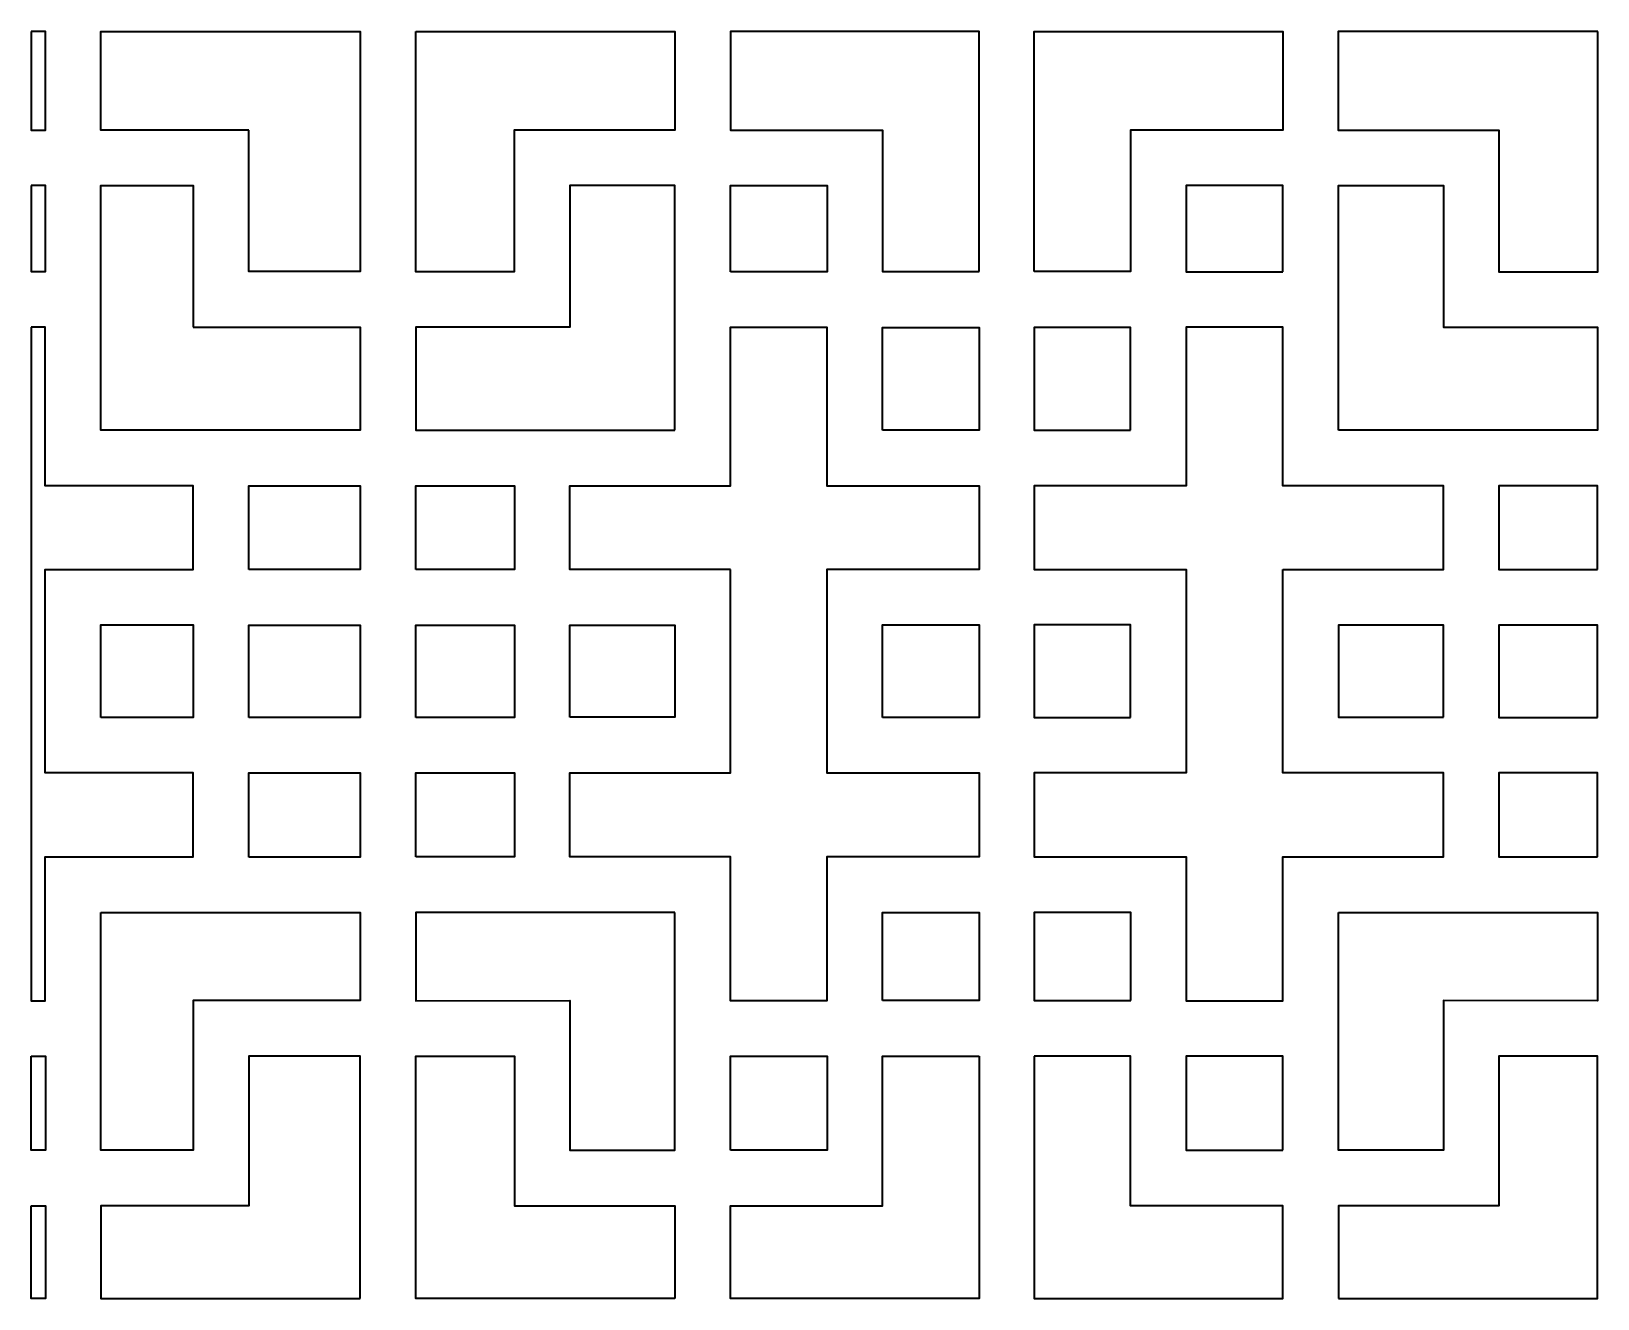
# Model space of a CAD drawing. Header units: centimetres. Extents: x 24 to 482, y -156 to 120.
# Drawn here: x 143.6 to 194.4, y -103.7 to -62.6 of the extents above; entities that cross this region are included whole.
import ezdxf

# ---------------------------------------------------------------- set-up
doc = ezdxf.new("R2010")
doc.units = ezdxf.units.CM
doc.header["$MEASUREMENT"] = 0
doc.layers.add('layer 1', color=7, linetype='Continuous')

msp = doc.modelspace()

# ---------------------------------------------------------------- linework, layer by layer
at = {"layer": 'layer 1', "color": 250, "lineweight": 35}
for points, knots in [([(143.58582, -62.58504), (143.58582, -62.58504), (144.04082, -62.58504), (144.04082, -62.58504), (144.04082, -62.58504), (144.04082, -62.58504), (144.04082, -65.78504), (144.04082, -65.78504), (144.04082, -65.78504), (144.04082, -65.78504), (143.58582, -65.78504), (143.58582, -65.78504), (143.58582, -65.78504), (143.58582, -65.78504), (143.58582, -62.58504), (143.58582, -62.58504)], [0, 0, 0, 0, 0.2, 0.2, 0.2, 0.2, 0.4, 0.4, 0.4, 0.4, 0.6, 0.6, 0.6, 0.6, 1, 1, 1, 1]), ([(150.63582, -65.78504), (150.63582, -65.78504), (150.63332, -70.37254), (150.63332, -70.37254), (150.63332, -70.37254), (150.63332, -70.37254), (154.24332, -70.37254), (154.24332, -70.37254), (154.24332, -70.37254), (154.24332, -70.37254), (154.24332, -62.58504), (154.24332, -62.58504), (154.24332, -62.58504), (154.24332, -62.58504), (145.84082, -62.58504), (145.84082, -62.58504), (145.84082, -62.58504), (145.84082, -62.58504), (145.84082, -65.78504), (145.84082, -65.78504), (145.84082, -65.78504), (145.84082, -65.78504), (150.63582, -65.78504), (150.63582, -65.78504)], [0, 0, 0, 0, 0.14285714, 0.14285714, 0.14285714, 0.14285714, 0.28571429, 0.28571429, 0.28571429, 0.28571429, 0.42857143, 0.42857143, 0.42857143, 0.42857143, 0.57142857, 0.57142857, 0.57142857, 0.57142857, 0.71428571, 0.71428571, 0.71428571, 0.71428571, 1, 1, 1, 1]), ([(156.04582, -62.58504), (156.04582, -62.58504), (156.04582, -70.37504), (156.04582, -70.37504), (156.04582, -70.37504), (156.04582, -70.37504), (159.24331, -70.37504), (159.24331, -70.37504), (159.24331, -70.37504), (159.24331, -70.37504), (159.24331, -65.78504), (159.24331, -65.78504), (159.24331, -65.78504), (159.24331, -65.78504), (164.45082, -65.78504), (164.45082, -65.78504), (164.45082, -65.78504), (164.45082, -65.78504), (164.45082, -62.58504), (164.45082, -62.58504), (164.45082, -62.58504), (164.45082, -62.58504), (156.04582, -62.58504), (156.04582, -62.58504)], [0, 0, 0, 0, 0.14285714, 0.14285714, 0.14285714, 0.14285714, 0.28571429, 0.28571429, 0.28571429, 0.28571429, 0.42857143, 0.42857143, 0.42857143, 0.42857143, 0.57142857, 0.57142857, 0.57142857, 0.57142857, 0.71428571, 0.71428571, 0.71428571, 0.71428571, 1, 1, 1, 1]), ([(174.30832, -70.37254), (174.30832, -70.37254), (171.18332, -70.37254), (171.18332, -70.37254), (171.18332, -70.37254), (171.18332, -70.37254), (171.18332, -65.78254), (171.18332, -65.78254), (171.18332, -65.78254), (171.18332, -65.78254), (166.25082, -65.78254), (166.25082, -65.78254), (166.25082, -65.78254), (166.25082, -65.78254), (166.25082, -62.58504), (166.25082, -62.58504), (166.25082, -62.58504), (166.25082, -62.58504), (174.30832, -62.58504), (174.30832, -62.58504), (174.30832, -62.58504), (174.30832, -62.58504), (174.30832, -70.37254), (174.30832, -70.37254)], [0, 0, 0, 0, 0.14285714, 0.14285714, 0.14285714, 0.14285714, 0.28571429, 0.28571429, 0.28571429, 0.28571429, 0.42857143, 0.42857143, 0.42857143, 0.42857143, 0.57142857, 0.57142857, 0.57142857, 0.57142857, 0.71428571, 0.71428571, 0.71428571, 0.71428571, 1, 1, 1, 1]), ([(176.09832, -70.37254), (176.09832, -70.37254), (179.22332, -70.37254), (179.22332, -70.37254), (179.22332, -70.37254), (179.22332, -70.37254), (179.22332, -65.78254), (179.22332, -65.78254), (179.22332, -65.78254), (179.22332, -65.78254), (184.15582, -65.78254), (184.15582, -65.78254), (184.15582, -65.78254), (184.15582, -65.78254), (184.15582, -62.58504), (184.15582, -62.58504), (184.15582, -62.58504), (184.15582, -62.58504), (176.09832, -62.58504), (176.09832, -62.58504), (176.09832, -62.58504), (176.09832, -62.58504), (176.09832, -70.37254), (176.09832, -70.37254)], [0, 0, 0, 0, 0.14285714, 0.14285714, 0.14285714, 0.14285714, 0.28571429, 0.28571429, 0.28571429, 0.28571429, 0.42857143, 0.42857143, 0.42857143, 0.42857143, 0.57142857, 0.57142857, 0.57142857, 0.57142857, 0.71428571, 0.71428571, 0.71428571, 0.71428571, 1, 1, 1, 1]), ([(194.36332, -62.58504), (194.36332, -62.58504), (194.36332, -70.37504), (194.36332, -70.37504), (194.36332, -70.37504), (194.36332, -70.37504), (191.16332, -70.37504), (191.16332, -70.37504), (191.16332, -70.37504), (191.16332, -70.37504), (191.16332, -65.78504), (191.16332, -65.78504), (191.16332, -65.78504), (191.16332, -65.78504), (185.95582, -65.78504), (185.95582, -65.78504), (185.95582, -65.78504), (185.95582, -65.78504), (185.95582, -62.58504), (185.95582, -62.58504), (185.95582, -62.58504), (185.95582, -62.58504), (194.36332, -62.58504), (194.36332, -62.58504)], [0, 0, 0, 0, 0.14285714, 0.14285714, 0.14285714, 0.14285714, 0.28571429, 0.28571429, 0.28571429, 0.28571429, 0.42857143, 0.42857143, 0.42857143, 0.42857143, 0.57142857, 0.57142857, 0.57142857, 0.57142857, 0.71428571, 0.71428571, 0.71428571, 0.71428571, 1, 1, 1, 1]), ([(143.58582, -67.58504), (143.58582, -67.58504), (144.04082, -67.58504), (144.04082, -67.58504), (144.04082, -67.58504), (144.04082, -67.58504), (144.04082, -70.37254), (144.04082, -70.37254), (144.04082, -70.37254), (144.04082, -70.37254), (143.58582, -70.37254), (143.58582, -70.37254), (143.58582, -70.37254), (143.58582, -70.37254), (143.58582, -67.58504), (143.58582, -67.58504)], [0, 0, 0, 0, 0.2, 0.2, 0.2, 0.2, 0.4, 0.4, 0.4, 0.4, 0.6, 0.6, 0.6, 0.6, 1, 1, 1, 1]), ([(148.83581, -72.17254), (148.83581, -72.17254), (148.83581, -67.58504), (148.83581, -67.58504), (148.83581, -67.58504), (148.83581, -67.58504), (145.84082, -67.58504), (145.84082, -67.58504), (145.84082, -67.58504), (145.84082, -67.58504), (145.84082, -75.51004), (145.84082, -75.51004), (145.84082, -75.51004), (145.84082, -75.51004), (154.24582, -75.51004), (154.24582, -75.51004), (154.24582, -75.51004), (154.24582, -75.51004), (154.24582, -72.17254), (154.24582, -72.17254), (154.24582, -72.17254), (154.24582, -72.17254), (148.83581, -72.17254), (148.83581, -72.17254)], [0, 0, 0, 0, 0.14285714, 0.14285714, 0.14285714, 0.14285714, 0.28571429, 0.28571429, 0.28571429, 0.28571429, 0.42857143, 0.42857143, 0.42857143, 0.42857143, 0.57142857, 0.57142857, 0.57142857, 0.57142857, 0.71428571, 0.71428571, 0.71428571, 0.71428571, 1, 1, 1, 1]), ([(164.44832, -75.51004), (164.44832, -75.51004), (156.04582, -75.51004), (156.04582, -75.51004), (156.04582, -75.51004), (156.04582, -75.51004), (156.04582, -72.17254), (156.04582, -72.17254), (156.04582, -72.17254), (156.04582, -72.17254), (161.04582, -72.17254), (161.04582, -72.17254), (161.04582, -72.17254), (161.04582, -72.17254), (161.04582, -67.58504), (161.04582, -67.58504), (161.04582, -67.58504), (161.04582, -67.58504), (164.44832, -67.58504), (164.44832, -67.58504), (164.44832, -67.58504), (164.44832, -67.58504), (164.44832, -75.51004), (164.44832, -75.51004)], [0, 0, 0, 0, 0.14285714, 0.14285714, 0.14285714, 0.14285714, 0.28571429, 0.28571429, 0.28571429, 0.28571429, 0.42857143, 0.42857143, 0.42857143, 0.42857143, 0.57142857, 0.57142857, 0.57142857, 0.57142857, 0.71428571, 0.71428571, 0.71428571, 0.71428571, 1, 1, 1, 1]), ([(166.25082, -70.37504), (166.25082, -70.37504), (169.38332, -70.37504), (169.38332, -70.37504), (169.38332, -70.37504), (169.38332, -70.37504), (169.38332, -67.58504), (169.38332, -67.58504), (169.38332, -67.58504), (169.38332, -67.58504), (166.25082, -67.58504), (166.25082, -67.58504), (166.25082, -67.58504), (166.25082, -67.58504), (166.25082, -70.37504), (166.25082, -70.37504)], [0, 0, 0, 0, 0.2, 0.2, 0.2, 0.2, 0.4, 0.4, 0.4, 0.4, 0.6, 0.6, 0.6, 0.6, 1, 1, 1, 1]), ([(184.15582, -70.37504), (184.15582, -70.37504), (181.02332, -70.37504), (181.02332, -70.37504), (181.02332, -70.37504), (181.02332, -70.37504), (181.02332, -67.58504), (181.02332, -67.58504), (181.02332, -67.58504), (181.02332, -67.58504), (184.15582, -67.58504), (184.15582, -67.58504), (184.15582, -67.58504), (184.15582, -67.58504), (184.15582, -70.37504), (184.15582, -70.37504)], [0, 0, 0, 0, 0.2, 0.2, 0.2, 0.2, 0.4, 0.4, 0.4, 0.4, 0.6, 0.6, 0.6, 0.6, 1, 1, 1, 1]), ([(185.95832, -75.51004), (185.95832, -75.51004), (194.36082, -75.51004), (194.36082, -75.51004), (194.36082, -75.51004), (194.36082, -75.51004), (194.36082, -72.17254), (194.36082, -72.17254), (194.36082, -72.17254), (194.36082, -72.17254), (189.36082, -72.17254), (189.36082, -72.17254), (189.36082, -72.17254), (189.36082, -72.17254), (189.36082, -67.58504), (189.36082, -67.58504), (189.36082, -67.58504), (189.36082, -67.58504), (185.95832, -67.58504), (185.95832, -67.58504), (185.95832, -67.58504), (185.95832, -67.58504), (185.95832, -75.51004), (185.95832, -75.51004)], [0, 0, 0, 0, 0.14285714, 0.14285714, 0.14285714, 0.14285714, 0.28571429, 0.28571429, 0.28571429, 0.28571429, 0.42857143, 0.42857143, 0.42857143, 0.42857143, 0.57142857, 0.57142857, 0.57142857, 0.57142857, 0.71428571, 0.71428571, 0.71428571, 0.71428571, 1, 1, 1, 1]), ([(143.58582, -72.17504), (143.58582, -72.17504), (144.03832, -72.17504), (144.03832, -72.17504), (144.03832, -72.17504), (144.03832, -72.17504), (144.03832, -77.31004), (144.03832, -77.31004), (144.03832, -77.31004), (144.03832, -77.31004), (148.83581, -77.31004), (148.83581, -77.31004), (148.83581, -77.31004), (148.83581, -77.31004), (148.83581, -80.02254), (148.83581, -80.02254), (148.83581, -80.02254), (148.83581, -80.02254), (144.03832, -80.02254), (144.03832, -80.02254), (144.03832, -80.02254), (144.03832, -80.02254), (144.03832, -86.61754), (144.03832, -86.61754), (144.03832, -86.61754), (144.03832, -86.61754), (148.83581, -86.61754), (148.83581, -86.61754), (148.83581, -86.61754), (148.83581, -86.61754), (148.83581, -89.33754), (148.83581, -89.33754), (148.83581, -89.33754), (148.83581, -89.33754), (144.03832, -89.33754), (144.03832, -89.33754), (144.03832, -89.33754), (144.03832, -89.33754), (144.03832, -94.00004), (144.03832, -94.00004), (144.03832, -94.00004), (144.03832, -94.00004), (143.58582, -94.00004), (143.58582, -94.00004), (143.58582, -94.00004), (143.58582, -94.00004), (143.58582, -72.17504), (143.58582, -72.17504)], [0, 0, 0, 0, 0.07692308, 0.07692308, 0.07692308, 0.07692308, 0.15384615, 0.15384615, 0.15384615, 0.15384615, 0.23076923, 0.23076923, 0.23076923, 0.23076923, 0.30769231, 0.30769231, 0.30769231, 0.30769231, 0.38461538, 0.38461538, 0.38461538, 0.38461538, 0.46153846, 0.46153846, 0.46153846, 0.46153846, 0.53846154, 0.53846154, 0.53846154, 0.53846154, 0.61538462, 0.61538462, 0.61538462, 0.61538462, 0.69230769, 0.69230769, 0.69230769, 0.69230769, 0.76923077, 0.76923077, 0.76923077, 0.76923077, 0.84615385, 0.84615385, 0.84615385, 0.84615385, 1, 1, 1, 1]), ([(166.25082, -80.02504), (166.25082, -80.02504), (166.25082, -86.61754), (166.25082, -86.61754), (166.25082, -86.61754), (166.25082, -86.61754), (161.04582, -86.61754), (161.04582, -86.61754), (161.04582, -86.61754), (161.04582, -86.61754), (161.04582, -89.34004), (161.04582, -89.34004), (161.04582, -89.34004), (161.04582, -89.34004), (166.25082, -89.33754), (166.25082, -89.33754), (166.25082, -89.33754), (166.25082, -89.33754), (166.25082, -94.00004), (166.25082, -94.00004), (166.25082, -94.00004), (166.25082, -94.00004), (169.37832, -94.00004), (169.37832, -94.00004), (169.37832, -94.00004), (169.37832, -94.00004), (169.37832, -89.33754), (169.37832, -89.33754), (169.37832, -89.33754), (169.37832, -89.33754), (174.31581, -89.34004), (174.31581, -89.34004), (174.31581, -89.34004), (174.31581, -89.34004), (174.31581, -86.61754), (174.31581, -86.61754), (174.31581, -86.61754), (174.31581, -86.61754), (169.37832, -86.61754), (169.37832, -86.61754), (169.37832, -86.61754), (169.37832, -86.61754), (169.37832, -80.02504), (169.37832, -80.02504), (169.37832, -80.02504), (169.37832, -80.02504), (174.31581, -80.02504), (174.31581, -80.02504), (174.31581, -80.02504), (174.31581, -80.02504), (174.31581, -77.31254), (174.31581, -77.31254), (174.31581, -77.31254), (174.31581, -77.31254), (169.37832, -77.31254), (169.37832, -77.31254), (169.37832, -77.31254), (169.37832, -77.31254), (169.37832, -72.17504), (169.37832, -72.17504), (169.37832, -72.17504), (169.37832, -72.17504), (166.25082, -72.17504), (166.25082, -72.17504), (166.25082, -72.17504), (166.25082, -72.17504), (166.25082, -77.31254), (166.25082, -77.31254), (166.25082, -77.31254), (166.25082, -77.31254), (161.04582, -77.31254), (161.04582, -77.31254), (161.04582, -77.31254), (161.04582, -77.31254), (161.04582, -80.02504), (161.04582, -80.02504), (161.04582, -80.02504), (161.04582, -80.02504), (166.25082, -80.02504), (166.25082, -80.02504)], [0, 0, 0, 0, 0.04761905, 0.04761905, 0.04761905, 0.04761905, 0.0952381, 0.0952381, 0.0952381, 0.0952381, 0.14285714, 0.14285714, 0.14285714, 0.14285714, 0.19047619, 0.19047619, 0.19047619, 0.19047619, 0.23809524, 0.23809524, 0.23809524, 0.23809524, 0.28571429, 0.28571429, 0.28571429, 0.28571429, 0.33333333, 0.33333333, 0.33333333, 0.33333333, 0.38095238, 0.38095238, 0.38095238, 0.38095238, 0.42857143, 0.42857143, 0.42857143, 0.42857143, 0.47619048, 0.47619048, 0.47619048, 0.47619048, 0.52380952, 0.52380952, 0.52380952, 0.52380952, 0.57142857, 0.57142857, 0.57142857, 0.57142857, 0.61904762, 0.61904762, 0.61904762, 0.61904762, 0.66666667, 0.66666667, 0.66666667, 0.66666667, 0.71428571, 0.71428571, 0.71428571, 0.71428571, 0.76190476, 0.76190476, 0.76190476, 0.76190476, 0.80952381, 0.80952381, 0.80952381, 0.80952381, 0.85714286, 0.85714286, 0.85714286, 0.85714286, 0.9047619, 0.9047619, 0.9047619, 0.9047619, 1, 1, 1, 1]), ([(171.18332, -75.51004), (171.18332, -75.51004), (174.31581, -75.51004), (174.31581, -75.51004), (174.31581, -75.51004), (174.31581, -75.51004), (174.31581, -72.17754), (174.31581, -72.17754), (174.31581, -72.17754), (174.31581, -72.17754), (171.18332, -72.17754), (171.18332, -72.17754), (171.18332, -72.17754), (171.18332, -72.17754), (171.18332, -75.51004), (171.18332, -75.51004)], [0, 0, 0, 0, 0.2, 0.2, 0.2, 0.2, 0.4, 0.4, 0.4, 0.4, 0.6, 0.6, 0.6, 0.6, 1, 1, 1, 1]), ([(184.15582, -80.02504), (184.15582, -80.02504), (184.15582, -86.61754), (184.15582, -86.61754), (184.15582, -86.61754), (184.15582, -86.61754), (189.36082, -86.61754), (189.36082, -86.61754), (189.36082, -86.61754), (189.36082, -86.61754), (189.36082, -89.34004), (189.36082, -89.34004), (189.36082, -89.34004), (189.36082, -89.34004), (184.15582, -89.33754), (184.15582, -89.33754), (184.15582, -89.33754), (184.15582, -89.33754), (184.15582, -94.00004), (184.15582, -94.00004), (184.15582, -94.00004), (184.15582, -94.00004), (181.02832, -94.00004), (181.02832, -94.00004), (181.02832, -94.00004), (181.02832, -94.00004), (181.02832, -89.33754), (181.02832, -89.33754), (181.02832, -89.33754), (181.02832, -89.33754), (176.09332, -89.34004), (176.09332, -89.34004), (176.09332, -89.34004), (176.09332, -89.34004), (176.09332, -86.61754), (176.09332, -86.61754), (176.09332, -86.61754), (176.09332, -86.61754), (181.02832, -86.61754), (181.02832, -86.61754), (181.02832, -86.61754), (181.02832, -86.61754), (181.02832, -80.02504), (181.02832, -80.02504), (181.02832, -80.02504), (181.02832, -80.02504), (176.09332, -80.02504), (176.09332, -80.02504), (176.09332, -80.02504), (176.09332, -80.02504), (176.09332, -77.31254), (176.09332, -77.31254), (176.09332, -77.31254), (176.09332, -77.31254), (181.02832, -77.31254), (181.02832, -77.31254), (181.02832, -77.31254), (181.02832, -77.31254), (181.02832, -72.17504), (181.02832, -72.17504), (181.02832, -72.17504), (181.02832, -72.17504), (184.15582, -72.17504), (184.15582, -72.17504), (184.15582, -72.17504), (184.15582, -72.17504), (184.15582, -77.31254), (184.15582, -77.31254), (184.15582, -77.31254), (184.15582, -77.31254), (189.36082, -77.31254), (189.36082, -77.31254), (189.36082, -77.31254), (189.36082, -77.31254), (189.36082, -80.02504), (189.36082, -80.02504), (189.36082, -80.02504), (189.36082, -80.02504), (184.15582, -80.02504), (184.15582, -80.02504)], [0, 0, 0, 0, 0.04761905, 0.04761905, 0.04761905, 0.04761905, 0.0952381, 0.0952381, 0.0952381, 0.0952381, 0.14285714, 0.14285714, 0.14285714, 0.14285714, 0.19047619, 0.19047619, 0.19047619, 0.19047619, 0.23809524, 0.23809524, 0.23809524, 0.23809524, 0.28571429, 0.28571429, 0.28571429, 0.28571429, 0.33333333, 0.33333333, 0.33333333, 0.33333333, 0.38095238, 0.38095238, 0.38095238, 0.38095238, 0.42857143, 0.42857143, 0.42857143, 0.42857143, 0.47619048, 0.47619048, 0.47619048, 0.47619048, 0.52380952, 0.52380952, 0.52380952, 0.52380952, 0.57142857, 0.57142857, 0.57142857, 0.57142857, 0.61904762, 0.61904762, 0.61904762, 0.61904762, 0.66666667, 0.66666667, 0.66666667, 0.66666667, 0.71428571, 0.71428571, 0.71428571, 0.71428571, 0.76190476, 0.76190476, 0.76190476, 0.76190476, 0.80952381, 0.80952381, 0.80952381, 0.80952381, 0.85714286, 0.85714286, 0.85714286, 0.85714286, 0.9047619, 0.9047619, 0.9047619, 0.9047619, 1, 1, 1, 1]), ([(179.22332, -75.51004), (179.22332, -75.51004), (176.09332, -75.51004), (176.09332, -75.51004), (176.09332, -75.51004), (176.09332, -75.51004), (176.09332, -72.17754), (176.09332, -72.17754), (176.09332, -72.17754), (176.09332, -72.17754), (179.22332, -72.17754), (179.22332, -72.17754), (179.22332, -72.17754), (179.22332, -72.17754), (179.22332, -75.51004), (179.22332, -75.51004)], [0, 0, 0, 0, 0.2, 0.2, 0.2, 0.2, 0.4, 0.4, 0.4, 0.4, 0.6, 0.6, 0.6, 0.6, 1, 1, 1, 1]), ([(150.63332, -80.02504), (150.63332, -80.02504), (154.24582, -80.02504), (154.24582, -80.02504), (154.24582, -80.02504), (154.24582, -80.02504), (154.24582, -77.31254), (154.24582, -77.31254), (154.24582, -77.31254), (154.24582, -77.31254), (150.63332, -77.31254), (150.63332, -77.31254), (150.63332, -77.31254), (150.63332, -77.31254), (150.63332, -80.02504), (150.63332, -80.02504)], [0, 0, 0, 0, 0.2, 0.2, 0.2, 0.2, 0.4, 0.4, 0.4, 0.4, 0.6, 0.6, 0.6, 0.6, 1, 1, 1, 1]), ([(156.04582, -80.02504), (156.04582, -80.02504), (159.24582, -80.02504), (159.24582, -80.02504), (159.24582, -80.02504), (159.24582, -80.02504), (159.24582, -77.31004), (159.24582, -77.31004), (159.24582, -77.31004), (159.24582, -77.31004), (156.04582, -77.31004), (156.04582, -77.31004), (156.04582, -77.31004), (156.04582, -77.31004), (156.04582, -80.02504), (156.04582, -80.02504)], [0, 0, 0, 0, 0.2, 0.2, 0.2, 0.2, 0.4, 0.4, 0.4, 0.4, 0.6, 0.6, 0.6, 0.6, 1, 1, 1, 1]), ([(194.36082, -80.02504), (194.36082, -80.02504), (191.16082, -80.02504), (191.16082, -80.02504), (191.16082, -80.02504), (191.16082, -80.02504), (191.16082, -77.31004), (191.16082, -77.31004), (191.16082, -77.31004), (191.16082, -77.31004), (194.36082, -77.31004), (194.36082, -77.31004), (194.36082, -77.31004), (194.36082, -77.31004), (194.36082, -80.02504), (194.36082, -80.02504)], [0, 0, 0, 0, 0.2, 0.2, 0.2, 0.2, 0.4, 0.4, 0.4, 0.4, 0.6, 0.6, 0.6, 0.6, 1, 1, 1, 1]), ([(145.83832, -84.81754), (145.83832, -84.81754), (148.83581, -84.81754), (148.83581, -84.81754), (148.83581, -84.81754), (148.83581, -84.81754), (148.83581, -81.82254), (148.83581, -81.82254), (148.83581, -81.82254), (148.83581, -81.82254), (145.83832, -81.82254), (145.83832, -81.82254), (145.83832, -81.82254), (145.83832, -81.82254), (145.83832, -84.81754), (145.83832, -84.81754)], [0, 0, 0, 0, 0.2, 0.2, 0.2, 0.2, 0.4, 0.4, 0.4, 0.4, 0.6, 0.6, 0.6, 0.6, 1, 1, 1, 1]), ([(150.63332, -84.81754), (150.63332, -84.81754), (154.24582, -84.81754), (154.24582, -84.81754), (154.24582, -84.81754), (154.24582, -84.81754), (154.24582, -81.82504), (154.24582, -81.82504), (154.24582, -81.82504), (154.24582, -81.82504), (150.63332, -81.82504), (150.63332, -81.82504), (150.63332, -81.82504), (150.63332, -81.82504), (150.63332, -84.81754), (150.63332, -84.81754)], [0, 0, 0, 0, 0.2, 0.2, 0.2, 0.2, 0.4, 0.4, 0.4, 0.4, 0.6, 0.6, 0.6, 0.6, 1, 1, 1, 1]), ([(156.04582, -84.82004), (156.04582, -84.82004), (159.24582, -84.82004), (159.24582, -84.82004), (159.24582, -84.82004), (159.24582, -84.82004), (159.24582, -81.82504), (159.24582, -81.82504), (159.24582, -81.82504), (159.24582, -81.82504), (156.04582, -81.82504), (156.04582, -81.82504), (156.04582, -81.82504), (156.04582, -81.82504), (156.04582, -84.82004), (156.04582, -84.82004)], [0, 0, 0, 0, 0.2, 0.2, 0.2, 0.2, 0.4, 0.4, 0.4, 0.4, 0.6, 0.6, 0.6, 0.6, 1, 1, 1, 1]), ([(161.04082, -84.81254), (161.04082, -84.81254), (164.44832, -84.81254), (164.44832, -84.81254), (164.44832, -84.81254), (164.44832, -84.81254), (164.44832, -81.82504), (164.44832, -81.82504), (164.44832, -81.82504), (164.44832, -81.82504), (161.04082, -81.82504), (161.04082, -81.82504), (161.04082, -81.82504), (161.04082, -81.82504), (161.04082, -84.81254), (161.04082, -84.81254)], [0, 0, 0, 0, 0.2, 0.2, 0.2, 0.2, 0.4, 0.4, 0.4, 0.4, 0.6, 0.6, 0.6, 0.6, 1, 1, 1, 1]), ([(171.18332, -84.81754), (171.18332, -84.81754), (174.31581, -84.81754), (174.31581, -84.81754), (174.31581, -84.81754), (174.31581, -84.81754), (174.31581, -81.82254), (174.31581, -81.82254), (174.31581, -81.82254), (174.31581, -81.82254), (171.18332, -81.82254), (171.18332, -81.82254), (171.18332, -81.82254), (171.18332, -81.82254), (171.18332, -84.81754), (171.18332, -84.81754)], [0, 0, 0, 0, 0.2, 0.2, 0.2, 0.2, 0.4, 0.4, 0.4, 0.4, 0.6, 0.6, 0.6, 0.6, 1, 1, 1, 1]), ([(179.22332, -84.81754), (179.22332, -84.81754), (176.09332, -84.81754), (176.09332, -84.81754), (176.09332, -84.81754), (176.09332, -84.81754), (176.09332, -81.82254), (176.09332, -81.82254), (176.09332, -81.82254), (176.09332, -81.82254), (179.22332, -81.82254), (179.22332, -81.82254), (179.22332, -81.82254), (179.22332, -81.82254), (179.22332, -84.81754), (179.22332, -84.81754)], [0, 0, 0, 0, 0.2, 0.2, 0.2, 0.2, 0.4, 0.4, 0.4, 0.4, 0.6, 0.6, 0.6, 0.6, 1, 1, 1, 1]), ([(189.36582, -84.81254), (189.36582, -84.81254), (185.95832, -84.81254), (185.95832, -84.81254), (185.95832, -84.81254), (185.95832, -84.81254), (185.95832, -81.82504), (185.95832, -81.82504), (185.95832, -81.82504), (185.95832, -81.82504), (189.36582, -81.82504), (189.36582, -81.82504), (189.36582, -81.82504), (189.36582, -81.82504), (189.36582, -84.81254), (189.36582, -84.81254)], [0, 0, 0, 0, 0.2, 0.2, 0.2, 0.2, 0.4, 0.4, 0.4, 0.4, 0.6, 0.6, 0.6, 0.6, 1, 1, 1, 1]), ([(194.36082, -84.82004), (194.36082, -84.82004), (191.16082, -84.82004), (191.16082, -84.82004), (191.16082, -84.82004), (191.16082, -84.82004), (191.16082, -81.82504), (191.16082, -81.82504), (191.16082, -81.82504), (191.16082, -81.82504), (194.36082, -81.82504), (194.36082, -81.82504), (194.36082, -81.82504), (194.36082, -81.82504), (194.36082, -84.82004), (194.36082, -84.82004)], [0, 0, 0, 0, 0.2, 0.2, 0.2, 0.2, 0.4, 0.4, 0.4, 0.4, 0.6, 0.6, 0.6, 0.6, 1, 1, 1, 1]), ([(150.63582, -89.34254), (150.63582, -89.34254), (154.24582, -89.34254), (154.24582, -89.34254), (154.24582, -89.34254), (154.24582, -89.34254), (154.24582, -86.61504), (154.24582, -86.61504), (154.24582, -86.61504), (154.24582, -86.61504), (150.63582, -86.61504), (150.63582, -86.61504), (150.63582, -86.61504), (150.63582, -86.61504), (150.63582, -89.34254), (150.63582, -89.34254)], [0, 0, 0, 0, 0.2, 0.2, 0.2, 0.2, 0.4, 0.4, 0.4, 0.4, 0.6, 0.6, 0.6, 0.6, 1, 1, 1, 1]), ([(156.04582, -89.33754), (156.04582, -89.33754), (159.24582, -89.33754), (159.24582, -89.33754), (159.24582, -89.33754), (159.24582, -89.33754), (159.24582, -86.61504), (159.24582, -86.61504), (159.24582, -86.61504), (159.24582, -86.61504), (156.04582, -86.61504), (156.04582, -86.61504), (156.04582, -86.61504), (156.04582, -86.61504), (156.04582, -89.33754), (156.04582, -89.33754)], [0, 0, 0, 0, 0.2, 0.2, 0.2, 0.2, 0.4, 0.4, 0.4, 0.4, 0.6, 0.6, 0.6, 0.6, 1, 1, 1, 1]), ([(194.36082, -89.33754), (194.36082, -89.33754), (191.16082, -89.33754), (191.16082, -89.33754), (191.16082, -89.33754), (191.16082, -89.33754), (191.16082, -86.61504), (191.16082, -86.61504), (191.16082, -86.61504), (191.16082, -86.61504), (194.36082, -86.61504), (194.36082, -86.61504), (194.36082, -86.61504), (194.36082, -86.61504), (194.36082, -89.33754), (194.36082, -89.33754)], [0, 0, 0, 0, 0.2, 0.2, 0.2, 0.2, 0.4, 0.4, 0.4, 0.4, 0.6, 0.6, 0.6, 0.6, 1, 1, 1, 1]), ([(145.84082, -91.13754), (145.84082, -91.13754), (145.84082, -98.84254), (145.84082, -98.84254), (145.84082, -98.84254), (145.84082, -98.84254), (148.83331, -98.84254), (148.83331, -98.84254), (148.83331, -98.84254), (148.83331, -98.84254), (148.83331, -93.99504), (148.83331, -93.99504), (148.83331, -93.99504), (148.83331, -93.99504), (154.24582, -93.99504), (154.24582, -93.99504), (154.24582, -93.99504), (154.24582, -93.99504), (154.24582, -91.14004), (154.24582, -91.14004), (154.24582, -91.14004), (154.24582, -91.14004), (145.84082, -91.13754), (145.84082, -91.13754)], [0, 0, 0, 0, 0.14285714, 0.14285714, 0.14285714, 0.14285714, 0.28571429, 0.28571429, 0.28571429, 0.28571429, 0.42857143, 0.42857143, 0.42857143, 0.42857143, 0.57142857, 0.57142857, 0.57142857, 0.57142857, 0.71428571, 0.71428571, 0.71428571, 0.71428571, 1, 1, 1, 1]), ([(164.44832, -91.14004), (164.44832, -91.14004), (164.44832, -98.84254), (164.44832, -98.84254), (164.44832, -98.84254), (164.44832, -98.84254), (161.04582, -98.84254), (161.04582, -98.84254), (161.04582, -98.84254), (161.04582, -98.84254), (161.04582, -93.99504), (161.04582, -93.99504), (161.04582, -93.99504), (161.04582, -93.99504), (156.04582, -94.00004), (156.04582, -94.00004), (156.04582, -94.00004), (156.04582, -94.00004), (156.04582, -91.14004), (156.04582, -91.14004), (156.04582, -91.14004), (156.04582, -91.14004), (164.44832, -91.14004), (164.44832, -91.14004)], [0, 0, 0, 0, 0.14285714, 0.14285714, 0.14285714, 0.14285714, 0.28571429, 0.28571429, 0.28571429, 0.28571429, 0.42857143, 0.42857143, 0.42857143, 0.42857143, 0.57142857, 0.57142857, 0.57142857, 0.57142857, 0.71428571, 0.71428571, 0.71428571, 0.71428571, 1, 1, 1, 1]), ([(171.18332, -93.99504), (171.18332, -93.99504), (174.31332, -93.99504), (174.31332, -93.99504), (174.31332, -93.99504), (174.31332, -93.99504), (174.31332, -91.13504), (174.31332, -91.13504), (174.31332, -91.13504), (174.31332, -91.13504), (171.18332, -91.13504), (171.18332, -91.13504), (171.18332, -91.13504), (171.18332, -91.13504), (171.18332, -93.99504), (171.18332, -93.99504)], [0, 0, 0, 0, 0.2, 0.2, 0.2, 0.2, 0.4, 0.4, 0.4, 0.4, 0.6, 0.6, 0.6, 0.6, 1, 1, 1, 1]), ([(179.22582, -93.99504), (179.22582, -93.99504), (176.09332, -93.99504), (176.09332, -93.99504), (176.09332, -93.99504), (176.09332, -93.99504), (176.09332, -91.13504), (176.09332, -91.13504), (176.09332, -91.13504), (176.09332, -91.13504), (179.22582, -91.13504), (179.22582, -91.13504), (179.22582, -91.13504), (179.22582, -91.13504), (179.22582, -93.99504), (179.22582, -93.99504)], [0, 0, 0, 0, 0.2, 0.2, 0.2, 0.2, 0.4, 0.4, 0.4, 0.4, 0.6, 0.6, 0.6, 0.6, 1, 1, 1, 1]), ([(185.95832, -91.14004), (185.95832, -91.14004), (185.95832, -98.84254), (185.95832, -98.84254), (185.95832, -98.84254), (185.95832, -98.84254), (189.36082, -98.84254), (189.36082, -98.84254), (189.36082, -98.84254), (189.36082, -98.84254), (189.36082, -93.99504), (189.36082, -93.99504), (189.36082, -93.99504), (189.36082, -93.99504), (194.36082, -94.00004), (194.36082, -94.00004), (194.36082, -94.00004), (194.36082, -94.00004), (194.36082, -91.14004), (194.36082, -91.14004), (194.36082, -91.14004), (194.36082, -91.14004), (185.95832, -91.14004), (185.95832, -91.14004)], [0, 0, 0, 0, 0.14285714, 0.14285714, 0.14285714, 0.14285714, 0.28571429, 0.28571429, 0.28571429, 0.28571429, 0.42857143, 0.42857143, 0.42857143, 0.42857143, 0.57142857, 0.57142857, 0.57142857, 0.57142857, 0.71428571, 0.71428571, 0.71428571, 0.71428571, 1, 1, 1, 1]), ([(143.58582, -95.79504), (143.58582, -95.79504), (143.58582, -98.84004), (143.58582, -98.84004), (143.58582, -98.84004), (143.58582, -98.84004), (144.04082, -98.84004), (144.04082, -98.84004), (144.04082, -98.84004), (144.04082, -98.84004), (144.04082, -95.79504), (144.04082, -95.79504), (144.04082, -95.79504), (144.04082, -95.79504), (143.58582, -95.79504), (143.58582, -95.79504)], [0, 0, 0, 0, 0.2, 0.2, 0.2, 0.2, 0.4, 0.4, 0.4, 0.4, 0.6, 0.6, 0.6, 0.6, 1, 1, 1, 1]), ([(154.24582, -103.65254), (154.24582, -103.65254), (145.84082, -103.65254), (145.84082, -103.65254), (145.84082, -103.65254), (145.84082, -103.65254), (145.84082, -100.64254), (145.84082, -100.64254), (145.84082, -100.64254), (145.84082, -100.64254), (150.63332, -100.64254), (150.63332, -100.64254), (150.63332, -100.64254), (150.63332, -100.64254), (150.63332, -95.79504), (150.63332, -95.79504), (150.63332, -95.79504), (150.63332, -95.79504), (154.24582, -95.79504), (154.24582, -95.79504), (154.24582, -95.79504), (154.24582, -95.79504), (154.24582, -103.65254), (154.24582, -103.65254)], [0, 0, 0, 0, 0.14285714, 0.14285714, 0.14285714, 0.14285714, 0.28571429, 0.28571429, 0.28571429, 0.28571429, 0.42857143, 0.42857143, 0.42857143, 0.42857143, 0.57142857, 0.57142857, 0.57142857, 0.57142857, 0.71428571, 0.71428571, 0.71428571, 0.71428571, 1, 1, 1, 1]), ([(164.44832, -103.65254), (164.44832, -103.65254), (164.44832, -100.64004), (164.44832, -100.64004), (164.44832, -100.64004), (164.44832, -100.64004), (159.24582, -100.64004), (159.24582, -100.64004), (159.24582, -100.64004), (159.24582, -100.64004), (159.24582, -95.79754), (159.24582, -95.79754), (159.24582, -95.79754), (159.24582, -95.79754), (156.04582, -95.79754), (156.04582, -95.79754), (156.04582, -95.79754), (156.04582, -95.79754), (156.04582, -103.65254), (156.04582, -103.65254), (156.04582, -103.65254), (156.04582, -103.65254), (164.44832, -103.65254), (164.44832, -103.65254)], [0, 0, 0, 0, 0.14285714, 0.14285714, 0.14285714, 0.14285714, 0.28571429, 0.28571429, 0.28571429, 0.28571429, 0.42857143, 0.42857143, 0.42857143, 0.42857143, 0.57142857, 0.57142857, 0.57142857, 0.57142857, 0.71428571, 0.71428571, 0.71428571, 0.71428571, 1, 1, 1, 1]), ([(166.25082, -98.84254), (166.25082, -98.84254), (169.38332, -98.84254), (169.38332, -98.84254), (169.38332, -98.84254), (169.38332, -98.84254), (169.38332, -95.79504), (169.38332, -95.79504), (169.38332, -95.79504), (169.38332, -95.79504), (166.25082, -95.79504), (166.25082, -95.79504), (166.25082, -95.79504), (166.25082, -95.79504), (166.25082, -98.84254), (166.25082, -98.84254)], [0, 0, 0, 0, 0.2, 0.2, 0.2, 0.2, 0.4, 0.4, 0.4, 0.4, 0.6, 0.6, 0.6, 0.6, 1, 1, 1, 1]), ([(174.31581, -95.79504), (174.31581, -95.79504), (171.18332, -95.79504), (171.18332, -95.79504), (171.18332, -95.79504), (171.18332, -95.79504), (171.18332, -100.64004), (171.18332, -100.64004), (171.18332, -100.64004), (171.18332, -100.64004), (166.25082, -100.64004), (166.25082, -100.64004), (166.25082, -100.64004), (166.25082, -100.64004), (166.25082, -103.65254), (166.25082, -103.65254), (166.25082, -103.65254), (166.25082, -103.65254), (174.31581, -103.65254), (174.31581, -103.65254), (174.31581, -103.65254), (174.31581, -103.65254), (174.31581, -95.79504), (174.31581, -95.79504)], [0, 0, 0, 0, 0.14285714, 0.14285714, 0.14285714, 0.14285714, 0.28571429, 0.28571429, 0.28571429, 0.28571429, 0.42857143, 0.42857143, 0.42857143, 0.42857143, 0.57142857, 0.57142857, 0.57142857, 0.57142857, 0.71428571, 0.71428571, 0.71428571, 0.71428571, 1, 1, 1, 1]), ([(176.09332, -95.79504), (176.09332, -95.79504), (179.22332, -95.79504), (179.22332, -95.79504), (179.22332, -95.79504), (179.22332, -95.79504), (179.22332, -100.64004), (179.22332, -100.64004), (179.22332, -100.64004), (179.22332, -100.64004), (184.15582, -100.64004), (184.15582, -100.64004), (184.15582, -100.64004), (184.15582, -100.64004), (184.15582, -103.65254), (184.15582, -103.65254), (184.15582, -103.65254), (184.15582, -103.65254), (176.09332, -103.65254), (176.09332, -103.65254), (176.09332, -103.65254), (176.09332, -103.65254), (176.09332, -95.79504), (176.09332, -95.79504)], [0, 0, 0, 0, 0.14285714, 0.14285714, 0.14285714, 0.14285714, 0.28571429, 0.28571429, 0.28571429, 0.28571429, 0.42857143, 0.42857143, 0.42857143, 0.42857143, 0.57142857, 0.57142857, 0.57142857, 0.57142857, 0.71428571, 0.71428571, 0.71428571, 0.71428571, 1, 1, 1, 1]), ([(184.15582, -98.84254), (184.15582, -98.84254), (181.02332, -98.84254), (181.02332, -98.84254), (181.02332, -98.84254), (181.02332, -98.84254), (181.02332, -95.79504), (181.02332, -95.79504), (181.02332, -95.79504), (181.02332, -95.79504), (184.15582, -95.79504), (184.15582, -95.79504), (184.15582, -95.79504), (184.15582, -95.79504), (184.15582, -98.84254), (184.15582, -98.84254)], [0, 0, 0, 0, 0.2, 0.2, 0.2, 0.2, 0.4, 0.4, 0.4, 0.4, 0.6, 0.6, 0.6, 0.6, 1, 1, 1, 1]), ([(185.95832, -103.65254), (185.95832, -103.65254), (185.95832, -100.64004), (185.95832, -100.64004), (185.95832, -100.64004), (185.95832, -100.64004), (191.16082, -100.64004), (191.16082, -100.64004), (191.16082, -100.64004), (191.16082, -100.64004), (191.16082, -95.79754), (191.16082, -95.79754), (191.16082, -95.79754), (191.16082, -95.79754), (194.36082, -95.79754), (194.36082, -95.79754), (194.36082, -95.79754), (194.36082, -95.79754), (194.36082, -103.65254), (194.36082, -103.65254), (194.36082, -103.65254), (194.36082, -103.65254), (185.95832, -103.65254), (185.95832, -103.65254)], [0, 0, 0, 0, 0.14285714, 0.14285714, 0.14285714, 0.14285714, 0.28571429, 0.28571429, 0.28571429, 0.28571429, 0.42857143, 0.42857143, 0.42857143, 0.42857143, 0.57142857, 0.57142857, 0.57142857, 0.57142857, 0.71428571, 0.71428571, 0.71428571, 0.71428571, 1, 1, 1, 1]), ([(143.58582, -100.64004), (143.58582, -100.64004), (143.58582, -103.65254), (143.58582, -103.65254), (143.58582, -103.65254), (143.58582, -103.65254), (144.04082, -103.65254), (144.04082, -103.65254), (144.04082, -103.65254), (144.04082, -103.65254), (144.04082, -100.64004), (144.04082, -100.64004), (144.04082, -100.64004), (144.04082, -100.64004), (143.58582, -100.64004), (143.58582, -100.64004)], [0, 0, 0, 0, 0.2, 0.2, 0.2, 0.2, 0.4, 0.4, 0.4, 0.4, 0.6, 0.6, 0.6, 0.6, 1, 1, 1, 1])]:
    msp.add_open_spline(points, degree=3, knots=knots, dxfattribs=at)

doc.saveas('drawing.dxf')
